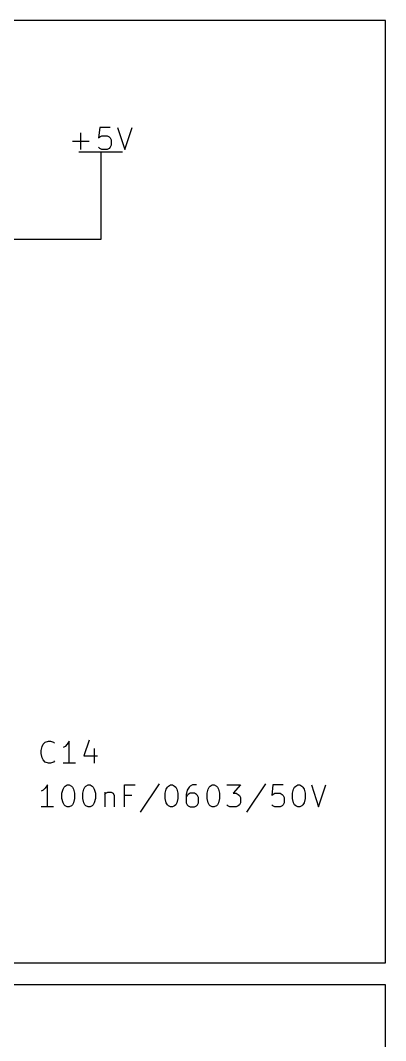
# Model space of a CAD drawing. Header units: millimetres. Extents: x 5 to 293, y -205 to -3.
# Drawn here: x 46.1 to 67.3, y -64.2 to -5.1 of the extents above; entities that cross this region are included whole.
import ezdxf

# ---------------------------------------------------------------- set-up
doc = ezdxf.new("R2010")
doc.units = ezdxf.units.MM
for name, color, linetype in [('GREENSIXTYFIVE', 129, 'CONTINUOUS'), ('LIGHTGREEN', 92, 'CONTINUOUS'), ('LIGHTMAGENTA', 212, 'CONTINUOUS'), ('RED', 14, 'CONTINUOUS')]:
    doc.layers.add(name, color=color, linetype=linetype)

msp = doc.modelspace()

# ---------------------------------------------------------------- linework, layer by layer
at = {"layer": 'GREENSIXTYFIVE', "linetype": 'CONTINUOUS'}
for p, q in [((49.6509, -12.5544), (49.6509, -11.5868)), ((50.7395, -11.2844), (50.6791, -11.8892)), ((51.3443, -11.2844), (50.7395, -11.2844)), ((50.7395, -11.8287), (50.8605, -11.7682)), ((50.8605, -11.7682), (51.1629, -11.7682)), ((51.1629, -11.7682), (51.2838, -11.8287)), ((51.7676, -11.2844), (52.1909, -12.5544)), ((52.1909, -12.5544), (52.6143, -11.2844)), ((49.1671, -12.0706), (50.1348, -12.0706)), ((50.6791, -11.8892), (50.7395, -11.8287)), ((51.2838, -11.8287), (51.3443, -11.8892)), ((51.3443, -11.8892), (51.4048, -12.0101)), ((51.4048, -12.3125), (51.3443, -12.4335)), ((51.4048, -12.0101), (51.4048, -12.3125)), ((50.7395, -12.494), (50.6791, -12.4335)), ((50.8605, -12.5544), (50.7395, -12.494)), ((51.1629, -12.5544), (50.8605, -12.5544)), ((51.2838, -12.494), (51.1629, -12.5544)), ((51.3443, -12.4335), (51.2838, -12.494)), ((47.3431, -47.3887), (47.4035, -47.1468)), ((47.3431, -47.3887), (47.4035, -47.1468)), ((47.4035, -47.1468), (47.464, -47.0259)), ((47.4035, -47.1468), (47.464, -47.0259)), ((47.464, -47.0259), (47.585, -46.9049)), ((47.464, -47.0259), (47.585, -46.9049)), ((47.585, -46.9049), (47.7664, -46.8444)), ((47.585, -46.9049), (47.7664, -46.8444)), ((47.7664, -46.8444), (47.8873, -46.8444)), ((47.7664, -46.8444), (47.8873, -46.8444)), ((47.8873, -46.8444), (48.0688, -46.9049)), ((47.8873, -46.8444), (48.0688, -46.9049)), ((48.0688, -46.9049), (48.1292, -46.9654)), ((48.0688, -46.9049), (48.1292, -46.9654)), ((48.734, -47.1468), (48.6131, -47.2073)), ((48.734, -47.1468), (48.6131, -47.2073)), ((48.855, -47.0259), (48.734, -47.1468)), ((48.855, -47.0259), (48.734, -47.1468)), ((48.9759, -46.8444), (48.855, -47.0259)), ((48.9759, -46.8444), (48.855, -47.0259)), ((48.9759, -48.1144), (48.9759, -46.8444)), ((48.9759, -48.1144), (48.9759, -46.8444)), ((50.1249, -46.784), (49.8226, -47.6911)), ((50.1249, -46.784), (49.8226, -47.6911)), ((50.4273, -47.2678), (50.4273, -48.1144)), ((50.4273, -47.2678), (50.4273, -48.1144)), ((47.3431, -47.5701), (47.3431, -47.3887)), ((47.3431, -47.5701), (47.3431, -47.3887)), ((47.4035, -47.812), (47.3431, -47.5701)), ((47.4035, -47.812), (47.3431, -47.5701)), ((47.464, -47.933), (47.4035, -47.812)), ((47.464, -47.933), (47.4035, -47.812)), ((49.8226, -47.6911), (50.6087, -47.6911)), ((49.8226, -47.6911), (50.6087, -47.6911)), ((47.585, -48.054), (47.464, -47.933)), ((47.585, -48.054), (47.464, -47.933)), ((47.7664, -48.1144), (47.585, -48.054)), ((47.7664, -48.1144), (47.585, -48.054)), ((47.8873, -48.1144), (47.7664, -48.1144)), ((47.8873, -48.1144), (47.7664, -48.1144)), ((48.0688, -48.054), (47.8873, -48.1144)), ((48.0688, -48.054), (47.8873, -48.1144)), ((48.1292, -47.9935), (48.0688, -48.054)), ((48.1292, -47.9935), (48.0688, -48.054)), ((49.3388, -48.1144), (48.6131, -48.1144)), ((49.3388, -48.1144), (48.6131, -48.1144)), ((47.585, -49.5659), (47.464, -49.6868)), ((47.585, -49.5659), (47.464, -49.6868)), ((47.7059, -49.3844), (47.585, -49.5659)), ((47.7059, -49.3844), (47.585, -49.5659)), ((47.7059, -50.6544), (47.7059, -49.3844)), ((47.7059, -50.6544), (47.7059, -49.3844)), ((48.5526, -49.8682), (48.613, -49.6263)), ((48.5526, -49.8682), (48.613, -49.6263)), ((48.613, -49.6263), (48.6735, -49.5054)), ((48.613, -49.6263), (48.6735, -49.5054)), ((48.6735, -49.5054), (48.734, -49.4449)), ((48.6735, -49.5054), (48.734, -49.4449)), ((48.734, -49.4449), (48.8549, -49.3844)), ((48.734, -49.4449), (48.8549, -49.3844)), ((48.8549, -49.3844), (48.9759, -49.3844)), ((48.8549, -49.3844), (48.9759, -49.3844)), ((48.9759, -49.3844), (49.0968, -49.4449)), ((48.9759, -49.3844), (49.0968, -49.4449)), ((49.0968, -49.4449), (49.1573, -49.5054)), ((49.0968, -49.4449), (49.1573, -49.5054)), ((49.1573, -49.5054), (49.2178, -49.6263)), ((49.1573, -49.5054), (49.2178, -49.6263)), ((49.2178, -49.6263), (49.2783, -49.8682)), ((49.2178, -49.6263), (49.2783, -49.8682)), ((49.7621, -49.8682), (49.8225, -49.6263)), ((49.7621, -49.8682), (49.8225, -49.6263)), ((49.8225, -49.6263), (49.883, -49.5054)), ((49.8225, -49.6263), (49.883, -49.5054)), ((49.883, -49.5054), (49.9435, -49.4449)), ((49.883, -49.5054), (49.9435, -49.4449)), ((49.9435, -49.4449), (50.0644, -49.3844)), ((49.9435, -49.4449), (50.0644, -49.3844)), ((50.0644, -49.3844), (50.1854, -49.3844)), ((50.0644, -49.3844), (50.1854, -49.3844)), ((50.1854, -49.3844), (50.3063, -49.4449)), ((50.1854, -49.3844), (50.3063, -49.4449)), ((50.3063, -49.4449), (50.3668, -49.5054)), ((50.3063, -49.4449), (50.3668, -49.5054)), ((50.3668, -49.5054), (50.4273, -49.6263)), ((50.3668, -49.5054), (50.4273, -49.6263)), ((50.4273, -49.6263), (50.4878, -49.8682)), ((50.4273, -49.6263), (50.4878, -49.8682)), ((52.181, -50.6544), (52.181, -49.3844)), ((52.181, -49.3844), (52.7858, -49.3844)), ((52.181, -50.6544), (52.181, -49.3844)), ((52.181, -49.3844), (52.7858, -49.3844)), ((54.1768, -49.324), (53.0882, -50.9568)), ((54.1768, -49.324), (53.0882, -50.9568)), ((54.5397, -49.8682), (54.6001, -49.6263)), ((54.5397, -49.8682), (54.6001, -49.6263)), ((54.6001, -49.6263), (54.6606, -49.5054)), ((54.6001, -49.6263), (54.6606, -49.5054)), ((54.6606, -49.5054), (54.7211, -49.4449)), ((54.6606, -49.5054), (54.7211, -49.4449)), ((54.7211, -49.4449), (54.842, -49.3844)), ((54.7211, -49.4449), (54.842, -49.3844)), ((54.842, -49.3844), (54.963, -49.3844)), ((54.842, -49.3844), (54.963, -49.3844)), ((54.963, -49.3844), (55.0839, -49.4449)), ((54.963, -49.3844), (55.0839, -49.4449)), ((55.0839, -49.4449), (55.1444, -49.5054)), ((55.0839, -49.4449), (55.1444, -49.5054)), ((55.1444, -49.5054), (55.2049, -49.6263)), ((55.1444, -49.5054), (55.2049, -49.6263)), ((55.2049, -49.6263), (55.2654, -49.8682)), ((55.2049, -49.6263), (55.2654, -49.8682)), ((55.9306, -49.5054), (55.8096, -49.6868)), ((55.9306, -49.5054), (55.8096, -49.6868)), ((55.9911, -49.4449), (55.9306, -49.5054)), ((55.9911, -49.4449), (55.9306, -49.5054)), ((56.112, -49.3844), (55.9911, -49.4449)), ((56.112, -49.3844), (55.9911, -49.4449)), ((56.3539, -49.3844), (56.112, -49.3844)), ((56.3539, -49.3844), (56.112, -49.3844)), ((56.9587, -49.8682), (57.0191, -49.6263)), ((56.9587, -49.8682), (57.0191, -49.6263)), ((57.0191, -49.6263), (57.0796, -49.5054)), ((57.0191, -49.6263), (57.0796, -49.5054)), ((57.0796, -49.5054), (57.1401, -49.4449)), ((57.0796, -49.5054), (57.1401, -49.4449)), ((57.1401, -49.4449), (57.261, -49.3844)), ((57.1401, -49.4449), (57.261, -49.3844)), ((57.261, -49.3844), (57.382, -49.3844)), ((57.261, -49.3844), (57.382, -49.3844)), ((57.382, -49.3844), (57.5029, -49.4449)), ((57.382, -49.3844), (57.5029, -49.4449)), ((57.5029, -49.4449), (57.5634, -49.5054)), ((57.5029, -49.4449), (57.5634, -49.5054)), ((57.5634, -49.5054), (57.6239, -49.6263)), ((57.5634, -49.5054), (57.6239, -49.6263)), ((57.6239, -49.6263), (57.6844, -49.8682)), ((57.6239, -49.6263), (57.6844, -49.8682)), ((58.1077, -49.3844), (58.8939, -49.3844)), ((58.1077, -49.3844), (58.8939, -49.3844)), ((58.8939, -49.3844), (58.4705, -49.8682)), ((58.8939, -49.3844), (58.4705, -49.8682)), ((60.3453, -49.324), (59.2567, -50.9568)), ((60.3453, -49.324), (59.2567, -50.9568)), ((60.7686, -49.3844), (60.7082, -49.9892)), ((60.7686, -49.3844), (60.7082, -49.9892)), ((61.3734, -49.3844), (60.7686, -49.3844)), ((61.3734, -49.3844), (60.7686, -49.3844)), ((61.9177, -49.8682), (61.9781, -49.6263)), ((61.9177, -49.8682), (61.9781, -49.6263)), ((61.9781, -49.6263), (62.0386, -49.5054)), ((61.9781, -49.6263), (62.0386, -49.5054)), ((62.0386, -49.5054), (62.0991, -49.4449)), ((62.0386, -49.5054), (62.0991, -49.4449)), ((62.0991, -49.4449), (62.22, -49.3844)), ((62.0991, -49.4449), (62.22, -49.3844)), ((62.22, -49.3844), (62.341, -49.3844)), ((62.22, -49.3844), (62.341, -49.3844)), ((62.341, -49.3844), (62.4619, -49.4449)), ((62.341, -49.3844), (62.4619, -49.4449)), ((62.4619, -49.4449), (62.5224, -49.5054)), ((62.4619, -49.4449), (62.5224, -49.5054)), ((62.5224, -49.5054), (62.5829, -49.6263)), ((62.5224, -49.5054), (62.5829, -49.6263)), ((62.5829, -49.6263), (62.6434, -49.8682)), ((62.5829, -49.6263), (62.6434, -49.8682)), ((63.0062, -49.3844), (63.4295, -50.6544)), ((63.0062, -49.3844), (63.4295, -50.6544)), ((63.4295, -50.6544), (63.8529, -49.3844)), ((63.4295, -50.6544), (63.8529, -49.3844)), ((47.464, -49.6868), (47.3431, -49.7473)), ((47.464, -49.6868), (47.3431, -49.7473)), ((48.5526, -50.1706), (48.5526, -49.8682)), ((48.5526, -50.1706), (48.5526, -49.8682)), ((48.613, -50.4125), (48.5526, -50.1706)), ((48.613, -50.4125), (48.5526, -50.1706)), ((49.2783, -50.1706), (49.2178, -50.4125)), ((49.2783, -50.1706), (49.2178, -50.4125)), ((49.2783, -49.8682), (49.2783, -50.1706)), ((49.2783, -49.8682), (49.2783, -50.1706)), ((49.7621, -50.1706), (49.7621, -49.8682)), ((49.7621, -50.1706), (49.7621, -49.8682)), ((49.8225, -50.4125), (49.7621, -50.1706)), ((49.8225, -50.4125), (49.7621, -50.1706)), ((50.4878, -50.1706), (50.4273, -50.4125)), ((50.4878, -50.1706), (50.4273, -50.4125)), ((50.4878, -49.8682), (50.4878, -50.1706)), ((50.4878, -49.8682), (50.4878, -50.1706)), ((51.032, -49.8078), (51.032, -50.6544)), ((51.032, -49.8078), (51.032, -50.6544)), ((51.032, -49.9287), (51.0925, -49.8682)), ((51.032, -49.9287), (51.0925, -49.8682)), ((51.0925, -49.8682), (51.2135, -49.8078)), ((51.0925, -49.8682), (51.2135, -49.8078)), ((51.2135, -49.8078), (51.3949, -49.8078)), ((51.2135, -49.8078), (51.3949, -49.8078)), ((51.3949, -49.8078), (51.5158, -49.8682)), ((51.3949, -49.8078), (51.5158, -49.8682)), ((51.5158, -49.8682), (51.5763, -49.9892)), ((51.5158, -49.8682), (51.5763, -49.9892)), ((51.5763, -49.9892), (51.5763, -50.6544)), ((51.5763, -49.9892), (51.5763, -50.6544)), ((52.6044, -49.9892), (52.181, -49.9892)), ((52.6044, -49.9892), (52.181, -49.9892)), ((54.5397, -50.1706), (54.5397, -49.8682)), ((54.5397, -50.1706), (54.5397, -49.8682)), ((54.6001, -50.4125), (54.5397, -50.1706)), ((54.6001, -50.4125), (54.5397, -50.1706)), ((55.2654, -50.1706), (55.2049, -50.4125)), ((55.2654, -50.1706), (55.2049, -50.4125)), ((55.2654, -49.8682), (55.2654, -50.1706)), ((55.2654, -49.8682), (55.2654, -50.1706)), ((55.8096, -49.6868), (55.7492, -49.9287)), ((55.8096, -49.6868), (55.7492, -49.9287)), ((55.7492, -49.9287), (55.7492, -50.4125)), ((55.7492, -49.9287), (55.7492, -50.4125)), ((55.8096, -49.9892), (55.7492, -50.1101)), ((55.8096, -49.9892), (55.7492, -50.1101)), ((55.8701, -49.9287), (55.8096, -49.9892)), ((55.8701, -49.9287), (55.8096, -49.9892)), ((55.9911, -49.8682), (55.8701, -49.9287)), ((55.9911, -49.8682), (55.8701, -49.9287)), ((56.233, -49.8682), (55.9911, -49.8682)), ((56.233, -49.8682), (55.9911, -49.8682)), ((56.3539, -49.9287), (56.233, -49.8682)), ((56.3539, -49.9287), (56.233, -49.8682)), ((56.4144, -49.9892), (56.3539, -49.9287)), ((56.4144, -49.9892), (56.3539, -49.9287)), ((56.4749, -50.1101), (56.4144, -49.9892)), ((56.4749, -50.1101), (56.4144, -49.9892)), ((56.4749, -50.4125), (56.4749, -50.1101)), ((56.4749, -50.4125), (56.4749, -50.1101)), ((56.9587, -50.1706), (56.9587, -49.8682)), ((56.9587, -50.1706), (56.9587, -49.8682)), ((57.0191, -50.4125), (56.9587, -50.1706)), ((57.0191, -50.4125), (56.9587, -50.1706)), ((57.6844, -50.1706), (57.6239, -50.4125)), ((57.6844, -50.1706), (57.6239, -50.4125)), ((57.6844, -49.8682), (57.6844, -50.1706)), ((57.6844, -49.8682), (57.6844, -50.1706)), ((58.4705, -49.8682), (58.652, -49.8682)), ((58.4705, -49.8682), (58.652, -49.8682)), ((58.652, -49.8682), (58.7729, -49.9287)), ((58.652, -49.8682), (58.7729, -49.9287)), ((58.7729, -49.9287), (58.8334, -49.9892)), ((58.7729, -49.9287), (58.8334, -49.9892)), ((58.8334, -49.9892), (58.8939, -50.1101)), ((58.8334, -49.9892), (58.8939, -50.1101)), ((58.8939, -50.1101), (58.8939, -50.4125)), ((58.8939, -50.1101), (58.8939, -50.4125)), ((60.7082, -49.9892), (60.7686, -49.9287)), ((60.7082, -49.9892), (60.7686, -49.9287)), ((60.7686, -49.9287), (60.8896, -49.8682)), ((60.7686, -49.9287), (60.8896, -49.8682)), ((60.8896, -49.8682), (61.192, -49.8682)), ((60.8896, -49.8682), (61.192, -49.8682)), ((61.192, -49.8682), (61.3129, -49.9287)), ((61.192, -49.8682), (61.3129, -49.9287)), ((61.3129, -49.9287), (61.3734, -49.9892)), ((61.3129, -49.9287), (61.3734, -49.9892)), ((61.3734, -49.9892), (61.4339, -50.1101)), ((61.3734, -49.9892), (61.4339, -50.1101)), ((61.4339, -50.1101), (61.4339, -50.4125)), ((61.4339, -50.1101), (61.4339, -50.4125)), ((61.9177, -50.1706), (61.9177, -49.8682)), ((61.9177, -50.1706), (61.9177, -49.8682)), ((61.9781, -50.4125), (61.9177, -50.1706)), ((61.9781, -50.4125), (61.9177, -50.1706)), ((62.6434, -50.1706), (62.5829, -50.4125)), ((62.6434, -50.1706), (62.5829, -50.4125)), ((62.6434, -49.8682), (62.6434, -50.1706)), ((62.6434, -49.8682), (62.6434, -50.1706)), ((48.0688, -50.6544), (47.3431, -50.6544)), ((48.0688, -50.6544), (47.3431, -50.6544)), ((48.6735, -50.5335), (48.613, -50.4125)), ((48.6735, -50.5335), (48.613, -50.4125)), ((48.734, -50.594), (48.6735, -50.5335)), ((48.734, -50.594), (48.6735, -50.5335)), ((48.8549, -50.6544), (48.734, -50.594)), ((48.8549, -50.6544), (48.734, -50.594)), ((48.9759, -50.6544), (48.8549, -50.6544)), ((48.9759, -50.6544), (48.8549, -50.6544)), ((49.0968, -50.594), (48.9759, -50.6544)), ((49.0968, -50.594), (48.9759, -50.6544)), ((49.1573, -50.5335), (49.0968, -50.594)), ((49.1573, -50.5335), (49.0968, -50.594)), ((49.2178, -50.4125), (49.1573, -50.5335)), ((49.2178, -50.4125), (49.1573, -50.5335)), ((49.883, -50.5335), (49.8225, -50.4125)), ((49.883, -50.5335), (49.8225, -50.4125)), ((49.9435, -50.594), (49.883, -50.5335)), ((49.9435, -50.594), (49.883, -50.5335)), ((50.0644, -50.6544), (49.9435, -50.594)), ((50.0644, -50.6544), (49.9435, -50.594)), ((50.1854, -50.6544), (50.0644, -50.6544)), ((50.1854, -50.6544), (50.0644, -50.6544)), ((50.3063, -50.594), (50.1854, -50.6544)), ((50.3063, -50.594), (50.1854, -50.6544)), ((50.3668, -50.5335), (50.3063, -50.594)), ((50.3668, -50.5335), (50.3063, -50.594)), ((50.4273, -50.4125), (50.3668, -50.5335)), ((50.4273, -50.4125), (50.3668, -50.5335)), ((54.6606, -50.5335), (54.6001, -50.4125)), ((54.6606, -50.5335), (54.6001, -50.4125)), ((54.7211, -50.594), (54.6606, -50.5335)), ((54.7211, -50.594), (54.6606, -50.5335)), ((54.842, -50.6544), (54.7211, -50.594)), ((54.842, -50.6544), (54.7211, -50.594)), ((54.963, -50.6544), (54.842, -50.6544)), ((54.963, -50.6544), (54.842, -50.6544)), ((55.0839, -50.594), (54.963, -50.6544)), ((55.0839, -50.594), (54.963, -50.6544)), ((55.1444, -50.5335), (55.0839, -50.594)), ((55.1444, -50.5335), (55.0839, -50.594)), ((55.2049, -50.4125), (55.1444, -50.5335)), ((55.2049, -50.4125), (55.1444, -50.5335)), ((55.7492, -50.4125), (55.8096, -50.5335)), ((55.7492, -50.4125), (55.8096, -50.5335)), ((55.8096, -50.5335), (55.8701, -50.594)), ((55.8096, -50.5335), (55.8701, -50.594)), ((55.8701, -50.594), (55.9911, -50.6544)), ((55.8701, -50.594), (55.9911, -50.6544)), ((55.9911, -50.6544), (56.233, -50.6544)), ((55.9911, -50.6544), (56.233, -50.6544)), ((56.233, -50.6544), (56.3539, -50.594)), ((56.233, -50.6544), (56.3539, -50.594)), ((56.3539, -50.594), (56.4144, -50.5335)), ((56.3539, -50.594), (56.4144, -50.5335)), ((56.4144, -50.5335), (56.4749, -50.4125)), ((56.4144, -50.5335), (56.4749, -50.4125)), ((57.0796, -50.5335), (57.0191, -50.4125)), ((57.0796, -50.5335), (57.0191, -50.4125)), ((57.1401, -50.594), (57.0796, -50.5335)), ((57.1401, -50.594), (57.0796, -50.5335)), ((57.261, -50.6544), (57.1401, -50.594)), ((57.261, -50.6544), (57.1401, -50.594)), ((57.382, -50.6544), (57.261, -50.6544)), ((57.382, -50.6544), (57.261, -50.6544)), ((57.5029, -50.594), (57.382, -50.6544)), ((57.5029, -50.594), (57.382, -50.6544)), ((57.5634, -50.5335), (57.5029, -50.594)), ((57.5634, -50.5335), (57.5029, -50.594)), ((57.6239, -50.4125), (57.5634, -50.5335)), ((57.6239, -50.4125), (57.5634, -50.5335)), ((58.1682, -50.594), (58.1077, -50.5335)), ((58.1682, -50.594), (58.1077, -50.5335)), ((58.2891, -50.6544), (58.1682, -50.594)), ((58.2891, -50.6544), (58.1682, -50.594)), ((58.652, -50.6544), (58.2891, -50.6544)), ((58.652, -50.6544), (58.2891, -50.6544)), ((58.7729, -50.594), (58.652, -50.6544)), ((58.7729, -50.594), (58.652, -50.6544)), ((58.8334, -50.5335), (58.7729, -50.594)), ((58.8334, -50.5335), (58.7729, -50.594)), ((58.8939, -50.4125), (58.8334, -50.5335)), ((58.8939, -50.4125), (58.8334, -50.5335)), ((60.7686, -50.594), (60.7082, -50.5335)), ((60.7686, -50.594), (60.7082, -50.5335)), ((60.8896, -50.6544), (60.7686, -50.594)), ((60.8896, -50.6544), (60.7686, -50.594)), ((61.192, -50.6544), (60.8896, -50.6544)), ((61.192, -50.6544), (60.8896, -50.6544)), ((61.3129, -50.594), (61.192, -50.6544)), ((61.3129, -50.594), (61.192, -50.6544)), ((61.3734, -50.5335), (61.3129, -50.594)), ((61.3734, -50.5335), (61.3129, -50.594)), ((61.4339, -50.4125), (61.3734, -50.5335)), ((61.4339, -50.4125), (61.3734, -50.5335)), ((62.0386, -50.5335), (61.9781, -50.4125)), ((62.0386, -50.5335), (61.9781, -50.4125)), ((62.0991, -50.594), (62.0386, -50.5335)), ((62.0991, -50.594), (62.0386, -50.5335)), ((62.22, -50.6544), (62.0991, -50.594)), ((62.22, -50.6544), (62.0991, -50.594)), ((62.341, -50.6544), (62.22, -50.6544)), ((62.341, -50.6544), (62.22, -50.6544)), ((62.4619, -50.594), (62.341, -50.6544)), ((62.4619, -50.594), (62.341, -50.6544)), ((62.5224, -50.5335), (62.4619, -50.594)), ((62.5224, -50.5335), (62.4619, -50.594)), ((62.5829, -50.4125), (62.5224, -50.5335)), ((62.5829, -50.4125), (62.5224, -50.5335))]:
    msp.add_line(p, q, dxfattribs=at)
at = {"layer": 'LIGHTGREEN', "linetype": 'CONTINUOUS'}
for p, q in [((50.8, -15.24), (50.8, -17.78)), ((50.8, -17.78), (40.64, -17.78))]:
    msp.add_line(p, q, dxfattribs=at)
at = {"layer": 'LIGHTMAGENTA', "linetype": 'CONTINUOUS'}
for p, q in [((67.31, -5.08), (5.08, -5.08)), ((67.31, -59.69), (67.31, -5.08)), ((5.08, -59.69), (67.31, -59.69)), ((67.31, -60.96), (5.08, -60.96)), ((67.31, -114.3), (67.31, -60.96))]:
    msp.add_line(p, q, dxfattribs=at)
at = {"layer": 'RED', "linetype": 'CONTINUOUS'}
for p, q in [((49.53, -12.7), (52.07, -12.7)), ((50.8, -12.7), (50.8, -13.97)), ((50.8, -13.97), (50.8, -15.24))]:
    msp.add_line(p, q, dxfattribs=at)

doc.saveas('drawing.dxf')
